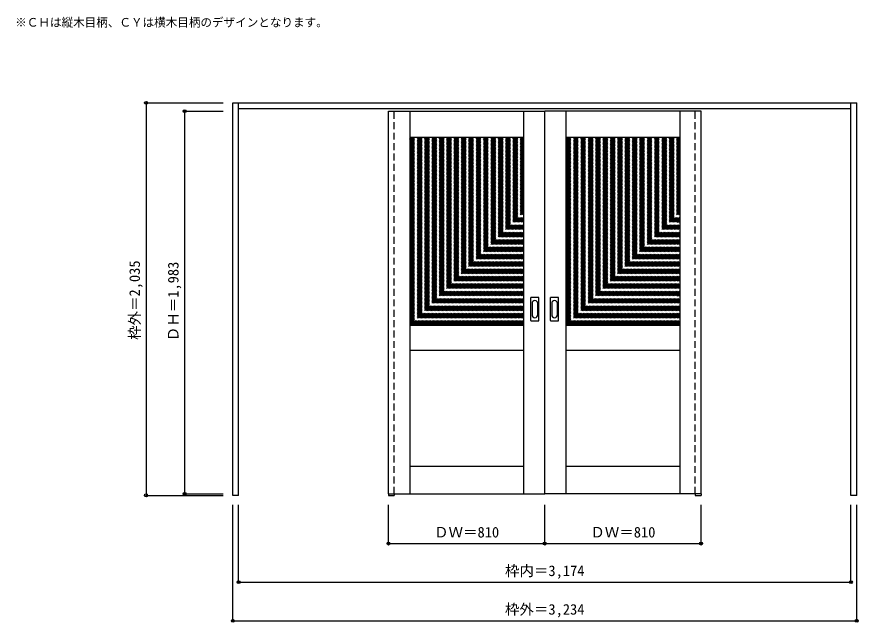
# Model space of a CAD drawing. Units: millimetres, scale not verified. Extents: x -2691 to 1670, y -1895 to 1243.
import ezdxf
from ezdxf.enums import TextEntityAlignment as Align

# ---------------------------------------------------------------- set-up
doc = ezdxf.new("R2010")
doc.units = ezdxf.units.MM
doc.header["$LTSCALE"] = 30
doc.header["$PDMODE"] = 32
doc.header["$PDSIZE"] = 15
doc.linetypes.add('DASHED1', pattern=[1.8, 1.2, -0.6])
for name, color, linetype in [('0-0', 4, 'DASHED1'), ('0-1_寸法', 7, 'Continuous'), ('0-2_文字', 7, 'Continuous')]:
    doc.layers.add(name, color=color, linetype=linetype)
doc.styles.add('ＭＳ ゴシック', font='')
doc.styles.get('ＭＳ ゴシック').set_extended_font_data('MS Gothic')

msp = doc.modelspace()

# ---------------------------------------------------------------- linework, layer by layer
at = {"layer": '0-0', "color": 3, "linetype": 'Continuous'}
for p, q in [((-1571.11, -1237.68), (-1571.11, 797.32)), ((-1571.11, 797.32), (1662.89, 797.32)), ((-1541.11, -1237.68), (-1541.11, 797.32)), ((1632.89, -1237.68), (1632.89, 797.32)), ((1662.89, -1237.68), (1662.89, 797.32)), ((-1541.11, 767.32), (1632.89, 767.32)), ((-764.11, 753.32), (45.89, 753.32)), ((-764.11, -1229.68), (-764.11, 753.32)), ((-654.11, 753.32), (-654.11, -1229.68)), ((-64.11, 753.32), (-64.11, -1229.68)), ((855.89, 753.32), (45.89, 753.32)), ((45.89, -1229.68), (45.89, 753.32)), ((155.89, 753.32), (155.89, -1229.68)), ((745.89, 753.32), (745.89, -1229.68)), ((855.89, -1229.68), (855.89, 753.32)), ((-654.11, 618.32), (-64.11, 618.32)), ((155.89, 618.32), (745.89, 618.32)), ((-26.11, -331.68), (-26.11, -212.68)), ((14.39, -211.18), (-24.61, -211.18)), ((15.89, -331.68), (15.89, -212.68)), ((75.89, -331.68), (75.89, -212.68)), ((116.39, -211.18), (77.39, -211.18)), ((117.89, -331.68), (117.89, -212.68)), ((-24.61, -333.18), (14.39, -333.18)), ((77.39, -333.18), (116.39, -333.18)), ((-64.11, -356.68), (-654.11, -356.68)), ((745.89, -356.68), (155.89, -356.68)), ((-64.11, -486.68), (-654.11, -486.68)), ((745.89, -486.68), (155.89, -486.68)), ((-64.11, -1088.68), (-654.11, -1088.68)), ((745.89, -1088.68), (155.89, -1088.68)), ((-1541.11, -1237.68), (-1571.11, -1237.68)), ((-764.11, -1229.68), (45.89, -1229.68)), ((-764.11, -1229.68), (-764.11, -1237.68)), ((-764.11, -1237.68), (-734.11, -1237.68)), ((-734.11, -1229.68), (-734.11, -1237.68)), ((855.89, -1229.68), (45.89, -1229.68)), ((825.89, -1229.68), (825.89, -1237.68)), ((825.89, -1237.68), (855.89, -1237.68)), ((855.89, -1229.68), (855.89, -1237.68)), ((1662.89, -1237.68), (1632.89, -1237.68))]:
    msp.add_line(p, q, dxfattribs=at)
at = {"layer": '0-0'}
for p, q in [((-764.11, -1229.68), (-764.11, 767.32)), ((-734.11, -1229.68), (-734.11, 767.32)), ((-734.11, -1229.68), (-734.11, 753.32)), ((825.89, -1229.68), (825.89, 767.32)), ((825.89, -1229.68), (825.89, 753.32)), ((855.89, -1229.68), (855.89, 767.32)), ((-654.11, 32.41), (-68.2, 618.32)), ((-654.11, 39.48), (-75.27, 618.32)), ((-654.11, 46.55), (-82.34, 618.32)), ((-654.11, 53.62), (-89.41, 618.32)), ((-654.11, 60.69), (-96.48, 618.32)), ((-654.11, 67.76), (-103.55, 618.32)), ((-654.11, 74.83), (-110.62, 618.32)), ((-654.11, 81.91), (-117.7, 618.32)), ((-654.11, 88.98), (-124.77, 618.32)), ((-654.11, 96.05), (-131.84, 618.32)), ((-654.11, 103.12), (-138.91, 618.32)), ((-654.11, 110.19), (-145.98, 618.32)), ((-654.11, 117.26), (-153.05, 618.32)), ((-654.11, 124.33), (-160.12, 618.32)), ((-654.11, 131.4), (-167.19, 618.32)), ((-654.11, 138.47), (-174.26, 618.32)), ((-654.11, 145.55), (-181.33, 618.32)), ((-654.11, 152.62), (-188.41, 618.32)), ((-654.11, 159.69), (-195.48, 618.32)), ((-654.11, 166.76), (-202.55, 618.32)), ((-654.11, 173.83), (-209.62, 618.32)), ((-654.11, 180.9), (-216.69, 618.32)), ((-654.11, 187.97), (-223.76, 618.32)), ((-654.11, 195.04), (-230.83, 618.32)), ((-654.11, 202.11), (-237.9, 618.32)), ((-654.11, 209.18), (-244.97, 618.32)), ((-654.11, 216.26), (-252.05, 618.32)), ((-654.11, 223.33), (-259.12, 618.32)), ((-654.11, 230.4), (-266.19, 618.32)), ((-654.11, 237.47), (-273.26, 618.32)), ((-654.11, 244.54), (-280.33, 618.32)), ((-654.11, 251.61), (-287.4, 618.32)), ((-654.11, 258.68), (-294.47, 618.32)), ((-654.11, 265.75), (-301.54, 618.32)), ((-654.11, 272.82), (-308.61, 618.32)), ((-654.11, 279.9), (-315.69, 618.32)), ((-654.11, 286.97), (-322.76, 618.32)), ((-654.11, 294.04), (-329.83, 618.32)), ((-654.11, 301.11), (-336.9, 618.32)), ((-654.11, 308.18), (-343.97, 618.32)), ((-654.11, 315.25), (-351.04, 618.32)), ((-654.11, 322.32), (-358.11, 618.32)), ((-654.11, 329.39), (-365.18, 618.32)), ((-654.11, 336.46), (-372.25, 618.32)), ((-654.11, 343.54), (-379.32, 618.32)), ((-654.11, 350.61), (-386.4, 618.32)), ((-654.11, 357.68), (-393.47, 618.32)), ((-654.11, 364.75), (-400.54, 618.32)), ((-654.11, 371.82), (-407.61, 618.32)), ((-654.11, 378.89), (-414.68, 618.32)), ((-654.11, 385.96), (-421.75, 618.32)), ((-654.11, 393.03), (-428.82, 618.32)), ((-654.11, 400.1), (-435.89, 618.32)), ((-654.11, 407.17), (-442.96, 618.32)), ((-654.11, 414.25), (-450.04, 618.32)), ((-654.11, 421.32), (-457.11, 618.32)), ((-654.11, 428.39), (-464.18, 618.32)), ((-654.11, 435.46), (-471.25, 618.32)), ((-654.11, 442.53), (-478.32, 618.32)), ((-654.11, 449.6), (-485.39, 618.32)), ((-654.11, 456.67), (-492.46, 618.32)), ((-654.11, 463.74), (-499.53, 618.32)), ((-654.11, 470.81), (-506.6, 618.32)), ((-654.11, 477.89), (-513.68, 618.32)), ((-654.11, 484.96), (-520.75, 618.32)), ((-654.11, 492.03), (-527.82, 618.32)), ((-654.11, 499.1), (-534.89, 618.32)), ((-654.11, 506.17), (-541.96, 618.32)), ((-654.11, 513.24), (-549.03, 618.32)), ((-654.11, 520.31), (-556.1, 618.32)), ((-654.11, 527.38), (-563.17, 618.32)), ((-654.11, 534.45), (-570.24, 618.32)), ((-654.11, 541.53), (-577.31, 618.32)), ((-654.11, 548.6), (-584.39, 618.32)), ((-654.11, 555.67), (-591.46, 618.32)), ((-654.11, 562.74), (-598.53, 618.32)), ((-654.11, 569.81), (-605.6, 618.32)), ((-654.11, 576.88), (-612.67, 618.32)), ((-654.11, 583.95), (-619.74, 618.32)), ((-654.11, 591.02), (-626.81, 618.32)), ((-654.11, 598.09), (-633.88, 618.32)), ((-654.11, 605.16), (-640.95, 618.32)), ((-654.11, 612.24), (-648.03, 618.32)), ((-654.11, 25.34), (-64.11, 615.34)), ((155.89, 32.41), (741.8, 618.32)), ((155.89, 39.48), (734.73, 618.32)), ((155.89, 46.55), (727.66, 618.32)), ((155.89, 53.62), (720.59, 618.32)), ((155.89, 60.69), (713.52, 618.32)), ((155.89, 67.76), (706.45, 618.32)), ((155.89, 74.83), (699.38, 618.32)), ((155.89, 81.91), (692.3, 618.32)), ((155.89, 88.98), (685.23, 618.32)), ((155.89, 96.05), (678.16, 618.32)), ((155.89, 103.12), (671.09, 618.32)), ((155.89, 110.19), (664.02, 618.32)), ((155.89, 117.26), (656.95, 618.32)), ((155.89, 124.33), (649.88, 618.32)), ((155.89, 131.4), (642.81, 618.32)), ((155.89, 138.47), (635.74, 618.32)), ((155.89, 145.55), (628.67, 618.32)), ((155.89, 152.62), (621.59, 618.32)), ((155.89, 159.69), (614.52, 618.32)), ((155.89, 166.76), (607.45, 618.32)), ((155.89, 173.83), (600.38, 618.32)), ((155.89, 180.9), (593.31, 618.32)), ((155.89, 187.97), (586.24, 618.32)), ((155.89, 195.04), (579.17, 618.32)), ((155.89, 202.11), (572.1, 618.32)), ((155.89, 209.18), (565.03, 618.32)), ((155.89, 216.26), (557.95, 618.32)), ((155.89, 223.33), (550.88, 618.32)), ((155.89, 230.4), (543.81, 618.32)), ((155.89, 237.47), (536.74, 618.32)), ((155.89, 244.54), (529.67, 618.32)), ((155.89, 251.61), (522.6, 618.32)), ((155.89, 258.68), (515.53, 618.32)), ((155.89, 265.75), (508.46, 618.32)), ((155.89, 272.82), (501.39, 618.32)), ((155.89, 279.9), (494.31, 618.32)), ((155.89, 286.97), (487.24, 618.32)), ((155.89, 294.04), (480.17, 618.32)), ((155.89, 301.11), (473.1, 618.32)), ((155.89, 308.18), (466.03, 618.32)), ((155.89, 315.25), (458.96, 618.32)), ((155.89, 322.32), (451.89, 618.32)), ((155.89, 329.39), (444.82, 618.32)), ((155.89, 336.46), (437.75, 618.32)), ((155.89, 343.54), (430.68, 618.32)), ((155.89, 350.61), (423.6, 618.32)), ((155.89, 357.68), (416.53, 618.32)), ((155.89, 364.75), (409.46, 618.32)), ((155.89, 371.82), (402.39, 618.32)), ((155.89, 378.89), (395.32, 618.32)), ((155.89, 385.96), (388.25, 618.32)), ((155.89, 393.03), (381.18, 618.32)), ((155.89, 400.1), (374.11, 618.32)), ((155.89, 407.17), (367.04, 618.32)), ((155.89, 414.25), (359.96, 618.32)), ((155.89, 421.32), (352.89, 618.32)), ((155.89, 428.39), (345.82, 618.32)), ((155.89, 435.46), (338.75, 618.32)), ((155.89, 442.53), (331.68, 618.32)), ((155.89, 449.6), (324.61, 618.32)), ((155.89, 456.67), (317.54, 618.32)), ((155.89, 463.74), (310.47, 618.32)), ((155.89, 470.81), (303.4, 618.32)), ((155.89, 477.89), (296.32, 618.32)), ((155.89, 484.96), (289.25, 618.32)), ((155.89, 492.03), (282.18, 618.32)), ((155.89, 499.1), (275.11, 618.32)), ((155.89, 506.17), (268.04, 618.32)), ((155.89, 513.24), (260.97, 618.32)), ((155.89, 520.31), (253.9, 618.32)), ((155.89, 527.38), (246.83, 618.32)), ((155.89, 534.45), (239.76, 618.32)), ((155.89, 541.53), (232.69, 618.32)), ((155.89, 548.6), (225.61, 618.32)), ((155.89, 555.67), (218.54, 618.32)), ((155.89, 562.74), (211.47, 618.32)), ((155.89, 569.81), (204.4, 618.32)), ((155.89, 576.88), (197.33, 618.32)), ((155.89, 583.95), (190.26, 618.32)), ((155.89, 591.02), (183.19, 618.32)), ((155.89, 598.09), (176.12, 618.32)), ((155.89, 605.16), (169.05, 618.32)), ((155.89, 612.24), (161.97, 618.32)), ((155.89, 25.34), (745.89, 615.34)), ((-654.11, 18.27), (-64.11, 608.27)), ((-654.11, 11.19), (-64.11, 601.19)), ((-654.11, 4.12), (-64.11, 594.12)), ((-654.11, -2.95), (-64.11, 587.05)), ((-654.11, -10.02), (-64.11, 579.98)), ((-654.11, -17.09), (-64.11, 572.91)), ((155.89, 18.27), (745.89, 608.27)), ((155.89, 11.19), (745.89, 601.19)), ((155.89, 4.12), (745.89, 594.12)), ((155.89, -2.95), (745.89, 587.05)), ((155.89, -10.02), (745.89, 579.98)), ((155.89, -17.09), (745.89, 572.91)), ((-654.11, -24.16), (-64.11, 565.84)), ((-654.11, -31.23), (-64.11, 558.77)), ((-654.11, -38.3), (-64.11, 551.7)), ((-654.11, -45.37), (-64.11, 544.63)), ((-654.11, -52.44), (-64.11, 537.56)), ((-654.11, -59.52), (-64.11, 530.48)), ((-654.11, -66.59), (-64.11, 523.41)), ((155.89, -24.16), (745.89, 565.84)), ((155.89, -31.23), (745.89, 558.77)), ((155.89, -38.3), (745.89, 551.7)), ((155.89, -45.37), (745.89, 544.63)), ((155.89, -52.44), (745.89, 537.56)), ((155.89, -59.52), (745.89, 530.48)), ((155.89, -66.59), (745.89, 523.41)), ((-654.11, -73.66), (-64.11, 516.34)), ((-654.11, -80.73), (-64.11, 509.27)), ((-654.11, -87.8), (-64.11, 502.2)), ((-654.11, -94.87), (-64.11, 495.13)), ((-654.11, -101.94), (-64.11, 488.06)), ((-654.11, -109.01), (-64.11, 480.99)), ((155.89, -73.66), (745.89, 516.34)), ((155.89, -80.73), (745.89, 509.27)), ((155.89, -87.8), (745.89, 502.2)), ((155.89, -94.87), (745.89, 495.13)), ((155.89, -101.94), (745.89, 488.06)), ((155.89, -109.01), (745.89, 480.99)), ((-654.11, -116.08), (-64.11, 473.92)), ((-654.11, -123.16), (-64.11, 466.84)), ((-654.11, -130.23), (-64.11, 459.77)), ((-654.11, -137.3), (-64.11, 452.7)), ((-654.11, -144.37), (-64.11, 445.63)), ((-654.11, -151.44), (-64.11, 438.56)), ((155.89, -116.08), (745.89, 473.92)), ((155.89, -123.16), (745.89, 466.84)), ((155.89, -130.23), (745.89, 459.77)), ((155.89, -137.3), (745.89, 452.7)), ((155.89, -144.37), (745.89, 445.63)), ((155.89, -151.44), (745.89, 438.56)), ((-654.11, -158.51), (-64.11, 431.49)), ((-654.11, -165.58), (-64.11, 424.42)), ((-654.11, -172.65), (-64.11, 417.35)), ((-654.11, -179.72), (-64.11, 410.28)), ((-654.11, -186.79), (-64.11, 403.21)), ((-654.11, -193.87), (-64.11, 396.13)), ((155.89, -158.51), (745.89, 431.49)), ((155.89, -165.58), (745.89, 424.42)), ((155.89, -172.65), (745.89, 417.35)), ((155.89, -179.72), (745.89, 410.28)), ((155.89, -186.79), (745.89, 403.21)), ((155.89, -193.87), (745.89, 396.13)), ((-654.11, -200.94), (-64.11, 389.06)), ((-654.11, -208.01), (-64.11, 381.99)), ((-654.11, -215.08), (-64.11, 374.92)), ((-654.11, -222.15), (-64.11, 367.85)), ((-654.11, -229.22), (-64.11, 360.78)), ((-654.11, -236.29), (-64.11, 353.71)), ((155.89, -200.94), (745.89, 389.06)), ((155.89, -208.01), (745.89, 381.99)), ((155.89, -215.08), (745.89, 374.92)), ((155.89, -222.15), (745.89, 367.85)), ((155.89, -229.22), (745.89, 360.78)), ((155.89, -236.29), (745.89, 353.71)), ((-654.11, -243.36), (-64.11, 346.64)), ((-654.11, -250.43), (-64.11, 339.57)), ((-654.11, -257.51), (-64.11, 332.49)), ((-654.11, -264.58), (-64.11, 325.42)), ((-654.11, -271.65), (-64.11, 318.35)), ((-654.11, -278.72), (-64.11, 311.28)), ((155.89, -243.36), (745.89, 346.64)), ((155.89, -250.43), (745.89, 339.57)), ((155.89, -257.51), (745.89, 332.49)), ((155.89, -264.58), (745.89, 325.42)), ((155.89, -271.65), (745.89, 318.35)), ((155.89, -278.72), (745.89, 311.28)), ((-654.11, -285.79), (-64.11, 304.21)), ((-654.11, -292.86), (-64.11, 297.14)), ((-654.11, -299.93), (-64.11, 290.07)), ((-654.11, -307), (-64.11, 283)), ((-654.11, -314.07), (-64.11, 275.93)), ((-654.11, -321.15), (-64.11, 268.85)), ((-654.11, -328.22), (-64.11, 261.78)), ((155.89, -285.79), (745.89, 304.21)), ((155.89, -292.86), (745.89, 297.14)), ((155.89, -299.93), (745.89, 290.07)), ((155.89, -307), (745.89, 283)), ((155.89, -314.07), (745.89, 275.93)), ((155.89, -321.15), (745.89, 268.85)), ((155.89, -328.22), (745.89, 261.78)), ((-654.11, -335.29), (-64.11, 254.71)), ((-654.11, -342.36), (-64.11, 247.64)), ((-654.11, -349.43), (-64.11, 240.57)), ((-654.11, -356.5), (-64.11, 233.5)), ((-647.22, -356.68), (-64.11, 226.43)), ((-640.15, -356.68), (-64.11, 219.36)), ((155.89, -335.29), (745.89, 254.71)), ((155.89, -342.36), (745.89, 247.64)), ((155.89, -349.43), (745.89, 240.57)), ((155.89, -356.5), (745.89, 233.5)), ((162.78, -356.68), (745.89, 226.43)), ((169.85, -356.68), (745.89, 219.36)), ((-633.08, -356.68), (-64.11, 212.29)), ((-626, -356.68), (-64.11, 205.22)), ((-618.93, -356.68), (-64.11, 198.14)), ((-611.86, -356.68), (-64.11, 191.07)), ((-604.79, -356.68), (-64.11, 184)), ((-597.72, -356.68), (-64.11, 176.93)), ((176.92, -356.68), (745.89, 212.29)), ((184, -356.68), (745.89, 205.22)), ((191.07, -356.68), (745.89, 198.14)), ((198.14, -356.68), (745.89, 191.07)), ((205.21, -356.68), (745.89, 184)), ((212.28, -356.68), (745.89, 176.93)), ((-590.65, -356.68), (-64.11, 169.86)), ((-583.58, -356.68), (-64.11, 162.79)), ((-576.51, -356.68), (-64.11, 155.72)), ((-569.44, -356.68), (-64.11, 148.65)), ((-562.37, -356.68), (-64.11, 141.58)), ((-555.29, -356.68), (-64.11, 134.5)), ((219.35, -356.68), (745.89, 169.86)), ((226.42, -356.68), (745.89, 162.79)), ((233.49, -356.68), (745.89, 155.72)), ((240.56, -356.68), (745.89, 148.65)), ((247.63, -356.68), (745.89, 141.58)), ((254.71, -356.68), (745.89, 134.5)), ((-548.22, -356.68), (-64.11, 127.43)), ((-541.15, -356.68), (-64.11, 120.36)), ((-534.08, -356.68), (-64.11, 113.29)), ((-527.01, -356.68), (-64.11, 106.22)), ((-519.94, -356.68), (-64.11, 99.15)), ((-512.87, -356.68), (-64.11, 92.08)), ((261.78, -356.68), (745.89, 127.43)), ((268.85, -356.68), (745.89, 120.36)), ((275.92, -356.68), (745.89, 113.29)), ((282.99, -356.68), (745.89, 106.22)), ((290.06, -356.68), (745.89, 99.15)), ((297.13, -356.68), (745.89, 92.08)), ((-505.8, -356.68), (-64.11, 85.01)), ((-498.73, -356.68), (-64.11, 77.94)), ((-491.65, -356.68), (-64.11, 70.86)), ((-484.58, -356.68), (-64.11, 63.79)), ((-477.51, -356.68), (-64.11, 56.72)), ((-470.44, -356.68), (-64.11, 49.65)), ((304.2, -356.68), (745.89, 85.01)), ((311.27, -356.68), (745.89, 77.94)), ((318.35, -356.68), (745.89, 70.86)), ((325.42, -356.68), (745.89, 63.79)), ((332.49, -356.68), (745.89, 56.72)), ((339.56, -356.68), (745.89, 49.65)), ((-463.37, -356.68), (-64.11, 42.58)), ((-456.3, -356.68), (-64.11, 35.51)), ((-449.23, -356.68), (-64.11, 28.44)), ((-442.16, -356.68), (-64.11, 21.37)), ((-435.09, -356.68), (-64.11, 14.3)), ((-428.01, -356.68), (-64.11, 7.23)), ((-420.94, -356.68), (-64.11, 0.15)), ((346.63, -356.68), (745.89, 42.58)), ((353.7, -356.68), (745.89, 35.51)), ((360.77, -356.68), (745.89, 28.44)), ((367.84, -356.68), (745.89, 21.37)), ((374.91, -356.68), (745.89, 14.3)), ((381.99, -356.68), (745.89, 7.23)), ((389.06, -356.68), (745.89, 0.15)), ((-413.87, -356.68), (-64.11, -6.92)), ((-406.8, -356.68), (-64.11, -13.99)), ((-399.73, -356.68), (-64.11, -21.06)), ((-392.66, -356.68), (-64.11, -28.13)), ((-385.59, -356.68), (-64.11, -35.2)), ((-378.52, -356.68), (-64.11, -42.27)), ((396.13, -356.68), (745.89, -6.92)), ((403.2, -356.68), (745.89, -13.99)), ((410.27, -356.68), (745.89, -21.06)), ((417.34, -356.68), (745.89, -28.13)), ((424.41, -356.68), (745.89, -35.2)), ((431.48, -356.68), (745.89, -42.27)), ((-371.45, -356.68), (-64.11, -49.34)), ((-364.38, -356.68), (-64.11, -56.41)), ((-357.3, -356.68), (-64.11, -63.49)), ((-350.23, -356.68), (-64.11, -70.56)), ((-343.16, -356.68), (-64.11, -77.63)), ((-336.09, -356.68), (-64.11, -84.7)), ((438.55, -356.68), (745.89, -49.34)), ((445.62, -356.68), (745.89, -56.41)), ((452.7, -356.68), (745.89, -63.49)), ((459.77, -356.68), (745.89, -70.56)), ((466.84, -356.68), (745.89, -77.63)), ((473.91, -356.68), (745.89, -84.7)), ((-329.02, -356.68), (-64.11, -91.77)), ((-321.95, -356.68), (-64.11, -98.84)), ((-314.88, -356.68), (-64.11, -105.91)), ((-307.81, -356.68), (-64.11, -112.98)), ((-300.74, -356.68), (-64.11, -120.05)), ((-293.66, -356.68), (-64.11, -127.12)), ((480.98, -356.68), (745.89, -91.77)), ((488.05, -356.68), (745.89, -98.84)), ((495.12, -356.68), (745.89, -105.91)), ((502.19, -356.68), (745.89, -112.98)), ((509.26, -356.68), (745.89, -120.05)), ((516.34, -356.68), (745.89, -127.12)), ((-286.59, -356.68), (-64.11, -134.2)), ((-279.52, -356.68), (-64.11, -141.27)), ((-272.45, -356.68), (-64.11, -148.34)), ((-265.38, -356.68), (-64.11, -155.41)), ((-258.31, -356.68), (-64.11, -162.48)), ((-251.24, -356.68), (-64.11, -169.55)), ((523.41, -356.68), (745.89, -134.2)), ((530.48, -356.68), (745.89, -141.27)), ((537.55, -356.68), (745.89, -148.34)), ((544.62, -356.68), (745.89, -155.41)), ((551.69, -356.68), (745.89, -162.48)), ((558.76, -356.68), (745.89, -169.55)), ((-244.17, -356.68), (-64.11, -176.62)), ((-237.1, -356.68), (-64.11, -183.69)), ((-230.02, -356.68), (-64.11, -190.76)), ((-222.95, -356.68), (-64.11, -197.84)), ((-215.88, -356.68), (-64.11, -204.91)), ((-208.81, -356.68), (-64.11, -211.98)), ((565.83, -356.68), (745.89, -176.62)), ((572.9, -356.68), (745.89, -183.69)), ((579.98, -356.68), (745.89, -190.76)), ((587.05, -356.68), (745.89, -197.84)), ((594.12, -356.68), (745.89, -204.91)), ((601.19, -356.68), (745.89, -211.98)), ((-201.74, -356.68), (-64.11, -219.05)), ((-194.67, -356.68), (-64.11, -226.12)), ((-187.6, -356.68), (-64.11, -233.19)), ((-180.53, -356.68), (-64.11, -240.26)), ((-173.46, -356.68), (-64.11, -247.33)), ((-166.39, -356.68), (-64.11, -254.4)), ((-159.31, -356.68), (-64.11, -261.48)), ((608.26, -356.68), (745.89, -219.05)), ((615.33, -356.68), (745.89, -226.12)), ((622.4, -356.68), (745.89, -233.19)), ((629.47, -356.68), (745.89, -240.26)), ((636.54, -356.68), (745.89, -247.33)), ((643.61, -356.68), (745.89, -254.4)), ((650.69, -356.68), (745.89, -261.48)), ((-152.24, -356.68), (-64.11, -268.55)), ((-145.17, -356.68), (-64.11, -275.62)), ((-138.1, -356.68), (-64.11, -282.69)), ((-131.03, -356.68), (-64.11, -289.76)), ((-123.96, -356.68), (-64.11, -296.83)), ((-116.89, -356.68), (-64.11, -303.9)), ((657.76, -356.68), (745.89, -268.55)), ((664.83, -356.68), (745.89, -275.62)), ((671.9, -356.68), (745.89, -282.69)), ((678.97, -356.68), (745.89, -289.76)), ((686.04, -356.68), (745.89, -296.83)), ((693.11, -356.68), (745.89, -303.9)), ((-109.82, -356.68), (-64.11, -310.97)), ((-102.75, -356.68), (-64.11, -318.04)), ((-95.67, -356.68), (-64.11, -325.11)), ((-88.6, -356.68), (-64.11, -332.19)), ((-81.53, -356.68), (-64.11, -339.26)), ((-74.46, -356.68), (-64.11, -346.33)), ((700.18, -356.68), (745.89, -310.97)), ((707.25, -356.68), (745.89, -318.04)), ((714.33, -356.68), (745.89, -325.11)), ((721.4, -356.68), (745.89, -332.19)), ((728.47, -356.68), (745.89, -339.26)), ((735.54, -356.68), (745.89, -346.33)), ((-67.39, -356.68), (-64.11, -353.4)), ((742.61, -356.68), (745.89, -353.4))]:
    msp.add_line(p, q, dxfattribs=at)
at = {"layer": '0-0', "color": 7, "linetype": 'Continuous'}
for p, q in [((-20.11, -242.58), (-20.11, -301.78)), ((9.89, -301.78), (9.89, -242.58)), ((81.89, -242.58), (81.89, -301.78)), ((111.89, -301.78), (111.89, -242.58))]:
    msp.add_line(p, q, dxfattribs=at)
at = {"layer": '0-0', "color": 3, "linetype": 'Continuous'}
for centre, start, end in [((-24.61, -212.68), 90, 180), ((14.39, -212.68), 0, 90), ((77.39, -212.68), 90, 180), ((116.39, -212.68), 0, 90), ((-24.61, -331.68), 180, 270), ((14.39, -331.68), 270, 0), ((77.39, -331.68), 180, 270), ((116.39, -331.68), 270, 0)]:
    msp.add_arc(centre, 1.5, start, end, dxfattribs=at)
at = {"layer": '0-0', "color": 7, "linetype": 'Continuous'}
for centre, start, end in [((-5.11, -242.58), 0, 180), ((96.89, -242.58), 0, 180), ((-5.11, -301.78), 180, 0), ((96.89, -301.78), 180, 0)]:
    msp.add_arc(centre, 15, start, end, dxfattribs=at)
at = {"layer": '0-1_寸法', "color": 4}
for p, q in [((-2021.11, 797.32), (-2021.11, -1237.68)), ((-2021.11, 797.32), (-1621.11, 797.32)), ((-1821.11, 753.32), (-1621.11, 753.32)), ((-1821.11, 753.32), (-1821.11, -1229.68)), ((-2021.11, -1237.68), (-1621.11, -1237.68)), ((-1821.11, -1229.68), (-1621.11, -1229.68)), ((-1571.11, -1887.68), (-1571.11, -1287.68)), ((-1541.11, -1687.68), (-1541.11, -1287.68)), ((-764.11, -1487.68), (-764.11, -1287.68)), ((45.89, -1487.68), (45.89, -1287.68)), ((855.89, -1487.68), (855.89, -1287.68)), ((1632.89, -1687.68), (1632.89, -1287.68)), ((1662.89, -1887.68), (1662.89, -1287.68)), ((-764.11, -1487.68), (855.89, -1487.68)), ((-1541.11, -1687.68), (1632.89, -1687.68)), ((-1571.11, -1887.68), (1662.89, -1887.68))]:
    msp.add_line(p, q, dxfattribs=at)
at = {"layer": '0-1_寸法'}
for p in [(-2021.11, 797.32), (-1821.11, 753.32), (-2021.11, -1237.68), (-1821.11, -1229.68), (-764.11, -1487.68), (45.89, -1487.68), (855.89, -1487.68), (-1541.11, -1687.68), (1632.89, -1687.68), (-1571.11, -1887.68), (1662.89, -1887.68)]:
    msp.add_point(p, dxfattribs=at)

# ---------------------------------------------------------------- texts
at = {"layer": '0-1_寸法', "style": 'ＭＳ ゴシック'}
for s, p in [('枠外＝2,035', (-2036.11, -431.93)), ('ＤＨ＝1,983', (-1836.11, -438.43))]:
    msp.add_text(s, height=54.99, rotation=90, dxfattribs=at).set_placement(p, align=Align.BOTTOM_LEFT)
for s, p in [('ＤＷ＝810', (-527.86, -1472.68)), ('ＤＷ＝810', (282.14, -1472.68)), ('枠内＝3,174', (-160.36, -1672.68)), ('枠外＝3,234', (-160.36, -1872.68))]:
    msp.add_text(s, height=54.99, dxfattribs=at).set_placement(p, align=Align.BOTTOM_LEFT)
at = {"layer": '0-2_文字', "style": 'ＭＳ ゴシック'}
msp.add_text('※ＣＨは縦木目柄、ＣＹは横木目柄のデザインとなります。', height=43.99, dxfattribs=at).set_placement((-2699.11, 1178.69), align=Align.BOTTOM_LEFT)

doc.saveas('drawing.dxf')
